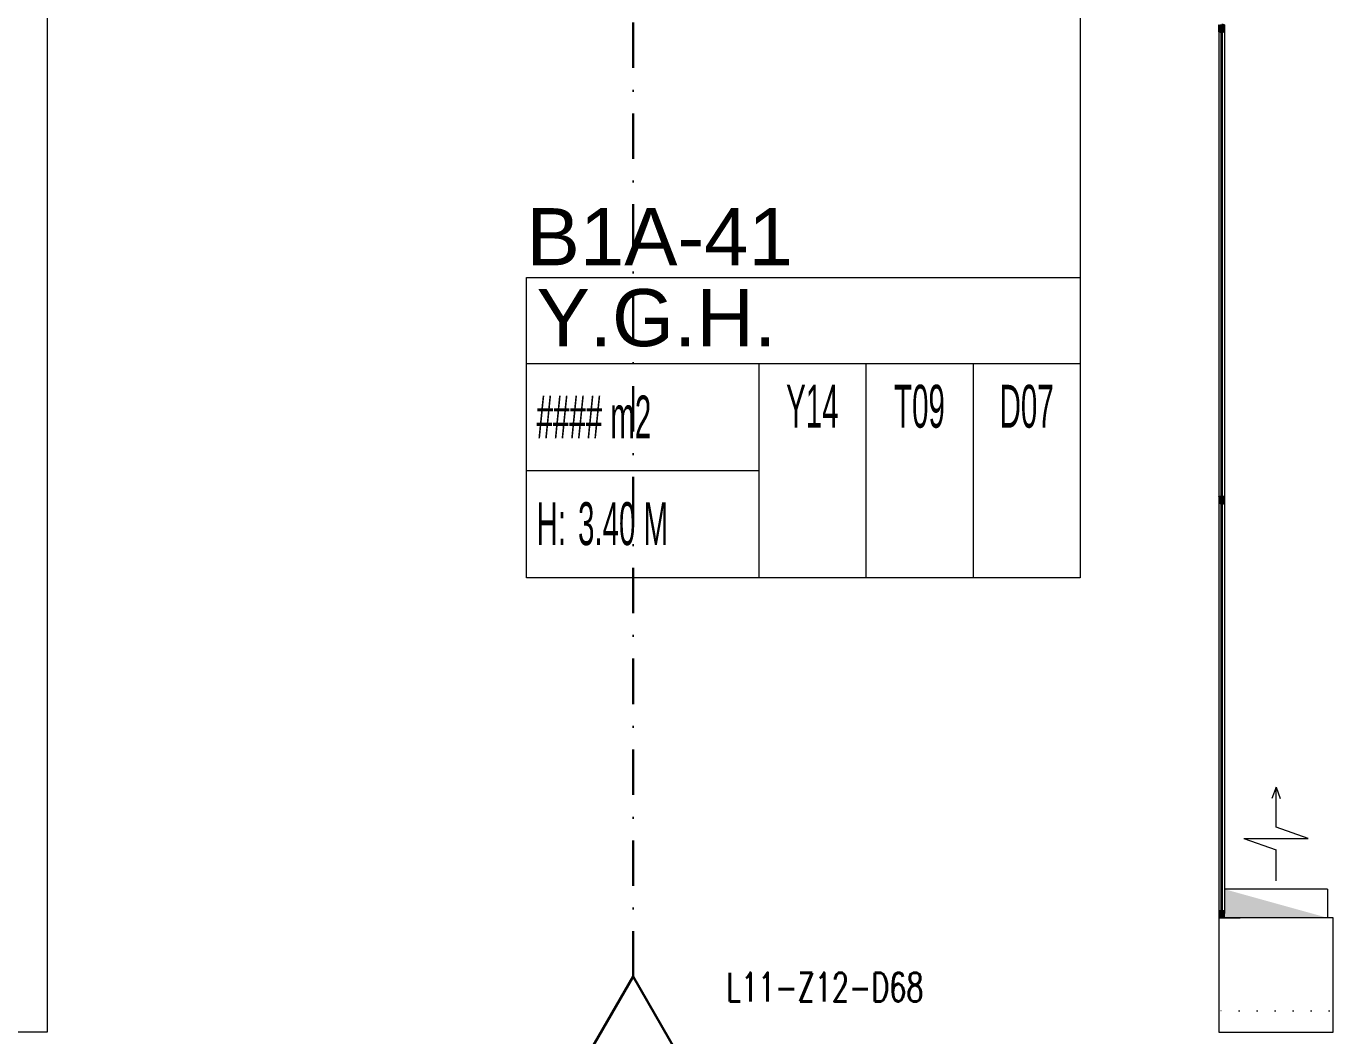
# Model space of a CAD drawing. Header units: metres. Extents: x -19121 to 152404, y -12107 to 29421.
# Drawn here: x 84025 to 84940, y 5682 to 6389 of the extents above; entities that cross this region are included whole.
import ezdxf
from ezdxf.enums import TextEntityAlignment as Align

# ---------------------------------------------------------------- set-up
doc = ezdxf.new("R2010")
doc.units = ezdxf.units.M
doc.header["$LTSCALE"] = 50
doc.header["$MEASUREMENT"] = 0
doc.linetypes.add('DASHDOT', pattern=[25.4, 12.7, -6.35, 0, -6.35])
doc.linetypes.add('DOT2', pattern=[0.125, 0, -0.125])
doc.layers.get('0').update_dxf_attribs({"color": 9, "lineweight": 9})
for name, color, linetype, lineweight in [('0 @ 1', 9, 'Continuous', 9), ('01', 9, 'Continuous', 9), ('06D', 9, 'Continuous', 9), ('10', 9, 'Continuous', 9), ('15', 9, 'Continuous', 9), ('20', 9, 'DOT2', 9), ('21_mahal200', 9, 'Continuous', 9), ('32-ekipman', 9, 'Continuous', 9), ('E-DEDEKTÖR NUMARALARI', 20, 'Continuous', 30), ('E-KABLO', 7, 'Continuous', 30), ('E-KOMBİNE DEDEKTÖR (ISI+OPTİK DUMAN)', 7, 'Continuous', 30)]:
    doc.layers.add(name, color=color, linetype=linetype, lineweight=lineweight)
doc.styles.add('Arial', font='arial.ttf', dxfattribs={"height": 2.5})
doc.styles.add('E-YAZI', font='txttw.shx', dxfattribs={"height": 200})
doc.styles.add('MuuM_TEXT-STANDART', font='ARIALN.TTF')
doc.dimstyles.new('MuuM_DIM200', dxfattribs={"dimscale": 20, "dimtxt": 2, "dimasz": 1, "dimexe": 1, "dimexo": 1, "dimgap": 1, "dimtad": 1, "dimdec": 1, "dimrnd": 0.5, "dimdsep": 46, "dimtxsty": 'MuuM_TEXT-STANDART', "dimblk": 'ARCHTICK', "dimcen": 0, "dimdle": 0.15, "dimclrd": 256, "dimclre": 256, "dimclrt": 256, "dimadec": 0, "dimazin": 0, "dimtfac": 5, "dimtdec": 1, "dimtix": 1, "dimtmove": 2, "dimatfit": 3, "dimldrblk": 'DOT', "dimfxl": 3, "dimfxlon": 1, "dimtolj": 1, "dimlwd": -1, "dimlwe": -1, "dimarcsym": 0})
pattern_1 = [(225, (-604.72494, -2171.82614), (-0.0883883476, 0.0883883476), []), (135, (-604.72494, -2171.82614), (0.0883883476, 0.0883883476), [])]

# ---------------------------------------------------------------- blocks, each defined once
blk = doc.blocks.new('100_KOMBİNE DEDEKTÖR (ISI+OPTİK DUMAN) 085')
at = {"layer": 'E-KOMBİNE DEDEKTÖR (ISI+OPTİK DUMAN)', "color": 4}
blk.add_lwpolyline([(2.55, 0), (0, 4.416), (-2.55, 0)], close=True, dxfattribs=at)
at = {"layer": 'E-KOMBİNE DEDEKTÖR (ISI+OPTİK DUMAN)', "color": 3, "style": 'E-YAZI', "width": 0.8}
blk.add_text('I+O', height=1.1016, dxfattribs=at).set_placement((-0.018, 1.224), align=Align.MIDDLE)
blk = doc.blocks.new('p-kolon_80x80')
blk.add_lwpolyline([(-40, -40), (40, -40), (40, 40), (-40, 40)], close=True)
blk = doc.blocks.new('1.Bod.Ara.Sitatik Elk')
at = {"layer": '01'}
blk.add_lwpolyline([(1694.99, -40), (60, -1150.28), (40, -1163.86), (40, -1188.24), (40, -1370), (40, -1370), (40, -1430), (40, -1430), (40, -1850), (470, -1850), (470, -1890), (40, -1890), (40, -2160), (470, -2160), (470, -2200), (40, -2200), (40, -2200), (40, -2200), (40, -2945), (0, -2945), (0, -1142.67), (1968.94, 194.38)], dxfattribs=at)
blk.add_blockref('p-kolon_80x80', (900, -2905), dxfattribs=at)
blk = doc.blocks.new('_ArchTick')
at = {"color": 0, "linetype": 'ByBlock', "const_width": 0.15}
blk.add_lwpolyline([(-0.5, -0.5), (0.5, 0.5)], dxfattribs=at)
blk = doc.blocks.new('_Dot')
at = {"color": 0, "linetype": 'ByBlock', "lineweight": -2}
blk.add_line((-0.5, 0), (-1, 0), dxfattribs=at)
at = {"color": 0, "linetype": 'ByBlock', "const_width": 0.5}
blk.add_lwpolyline([(-0.25, 0, 1), (0.25, 0, 1)], format="xyb", close=True, dxfattribs=at)
blk = doc.blocks.new('0_roomno2')
blk.add_lwpolyline([(19.375, -10.5), (0, -10.5), (0, 0), (19.375, 0)], close=True)
for points in [[(0, -3), (19.375, -3)], [(8.125, -3), (8.125, -10.5)], [(11.875, -3), (11.875, -10.5)], [(15.625, -3), (15.625, -10.5)], [(0, -6.75), (8.125, -6.75)]]:
    blk.add_lwpolyline(points)
at = {"style": 'MuuM_TEXT-STANDART', "width": 0.6}
blk.add_text('H:', height=1.5, dxfattribs=at).set_placement((0.35, -8.608), align=Align.MIDDLE_LEFT)
at = {"style": 'Arial'}
blk.add_attdef('ODANO', (0, 1.17), '', height=2, dxfattribs=at)
blk.add_attdef('MEKANADI', text='', height=2, dxfattribs=at).set_placement((0.35, -3), align=Align.BOTTOM_LEFT)
at = {"style": 'MuuM_TEXT-STANDART', "width": 0.6}
for tag, p in [('M2', (0.35, -4.875)), ('TEMIZTAVANYUKSEKLIGI', (1.8, -8.608))]:
    blk.add_attdef(tag, text='', height=1.5, dxfattribs=at).set_placement(p, align=Align.MIDDLE_LEFT)
for tag, p in [('YER01', (10, -4.5)), ('TAVAN01', (13.75, -4.5)), ('DUVAR01', (17.5, -4.5)), ('YER02', (10, -6.75)), ('TAVAN02', (13.75, -6.75)), ('DUVAR02', (17.5, -6.75)), ('YER03', (10, -9)), ('TAVAN03', (13.75, -9)), ('DUVAR03', (17.5, -9))]:
    blk.add_attdef(tag, text='', height=1.5, dxfattribs=at).set_placement(p, align=Align.MIDDLE_CENTER)
blk = doc.blocks.new('YD-72-20')
at = {"linetype": 'Continuous'}
for p, q in [((0, 0.7139), (-0.0282, 0.6343)), ((0, 0.7139), (0.0282, 0.6343)), ((0, 0.4335), (0, 0.7139)), ((0.225, 0.3547), (0, 0.4335)), ((-0.225, 0.3547), (0.225, 0.3547)), ((-0.225, 0.3547), (0, 0.276)), ((0, 0.058), (0, 0.276)), ((0.36, 0), (-0.36, 0)), ((0.36, 0), (0.36, -0.2))]:
    blk.add_line(p, q, dxfattribs=at)
blk.add_solid([(0.36, -0.2), (-0.36, 0), (-0.36, -0.2)])
blk = doc.blocks.new('b1a yan.dol')
at = {"xscale": 100, "yscale": 100, "zscale": 100}
blk.add_blockref('YD-72-20', (84900, -13726.42), dxfattribs=at)
blk = doc.blocks.new('p-strahle-alüminyumdoğramaprofili')
at = {"layer": '10'}
h = blk.add_hatch(dxfattribs=at)
h.set_pattern_fill('NET', color=256, angle=315, style=0)
h.set_pattern_definition(pattern_1)
h.paths.add_polyline_path([(-4.62, 2.65), (-4.68, 2.65), (-4.72, 2.75), (-4.72, 2.8), (-4.69, 2.8), (-4.69, 2.92), (-4.98, 2.92), (-4.98, 2.8), (-4.95, 2.8), (-4.99, 2.65), (-5.08, 2.66), (-5.25, 2.28), (-5.14, 2.28), (-5.14, 2.33), (-4.98, 2.52, 0.2599), (-4.9, 2.28), (-4.66, 2.28, 0.382682)])
h.paths.add_polyline_path([(-4.86, 2.52), (-4.67, 2.52, -2.16717)], flags=16)
h = blk.add_hatch(dxfattribs=at)
h.set_pattern_fill('NET', color=256, angle=315, style=0)
h.set_pattern_definition(pattern_1)
h.paths.add_polyline_path([(-4.62, 0.88), (-4.68, 0.88), (-4.72, 0.77), (-4.72, 0.73), (-4.69, 0.73), (-4.69, 0.6), (-4.98, 0.6), (-4.98, 0.73), (-4.95, 0.73), (-4.99, 0.88), (-5.08, 0.87), (-5.25, 1.24), (-5.14, 1.24), (-5.14, 1.2), (-4.98, 1.01, -0.2599), (-4.9, 1.24), (-4.66, 1.24, -0.382682)])
h.paths.add_polyline_path([(-4.86, 1), (-4.67, 1, 2.16717)], flags=16)
h = blk.add_hatch(dxfattribs=at)
h.set_pattern_fill('NET', color=256, angle=315, style=0)
h.set_pattern_definition([(225, (-608.45214, -2173.53612), (-0.0883883476, 0.0883883476), []), (135, (-608.45214, -2173.53612), (0.0883883476, 0.0883883476), [])])
h.paths.add_polyline_path([(-3.45, 2.28), (-3.45, 2.57), (-4.49, 2.57), (-4.49, 2.28)])
h = blk.add_hatch(dxfattribs=at)
h.set_pattern_fill('NET', color=256, angle=315, style=0)
h.set_pattern_definition([(225, (-608.45214, -2180.04526), (-0.0883883476, 0.0883883476), []), (135, (-608.45214, -2180.04526), (0.0883883476, 0.0883883476), [])])
h.paths.add_polyline_path([(-3.45, 0.93), (-3.45, 1.24), (-4.49, 1.24), (-4.49, 0.93)])
h = blk.add_hatch(dxfattribs=at)
h.set_pattern_fill('NET', color=256, angle=315, style=0)
h.set_pattern_definition([(225, (-629.50454, -2177.58922), (-0.0883883476, 0.0883883476), []), (135, (-629.50454, -2177.58922), (0.0883883476, 0.0883883476), [])])
h.paths.add_polyline_path([(0, 0.68), (0, 1.75), (-0.18, 1.75), (-0.18, 0.68)])
for points in [[(-5.08, 2.66), (-5.25, 2.28)], [(-5.09, 0.88), (-5.25, 1.24)], [(-4.98, 2.52), (-5.14, 2.33), (-5.14, 2.28)], [(-4.98, 1.01), (-5.14, 1.2), (-5.14, 1.24)], [(-4.92, 3.6), (-4.92, 3.16), (-4.61, 3.16), (-4.61, 2.87), (-4.52, 2.87), (-4.62, 2.65), (-4.68, 2.65), (-4.72, 2.75), (-4.72, 2.8), (-4.69, 2.8), (-4.69, 3.05), (-4.98, 3.05), (-4.98, 2.8), (-4.95, 2.8), (-4.99, 2.65), (-5.08, 2.66), (-5.07, 3.76), (-0.11, 3.76)], [(-4.69, 2.92), (-4.98, 2.92)], [(-4.71, 0.6), (-4.98, 0.6)], [(-2.83, 0.2), (-2.67, 0.2), (-2.67, -0.04), (-4.87, -0.04), (-4.87, 0.19), (-4.57, 0.19), (-4.57, 0.73), (-2.67, 0.73)], [(-4.52, 2.87), (-4.49, 2.87), (-4.49, 2.26)], [(-4.49, 0.93), (-4.49, 0.93), (-4.49, 1.26)], [(-3.45, 2.26), (-3.45, 2.57)], [(-3.45, 1.26), (-3.45, 0.93)], [(-2.08, 0.93), (-2.08, 2.57)], [(-0.18, 0.68), (0, 0.68), (0, 1.75)], [(-0.18, 1.75), (0, 1.75)]]:
    blk.add_lwpolyline(points, dxfattribs=at)
for points in [[(-0.18, 2.74), (-0.18, 2.21), (0, 2.21), (0, 2.08), (-0.18, 2.08), (-0.18, 0.43), (0, 0.43), (0, 0), (-0.12, 0), (-0.12, -0.24), (-5.09, -0.24), (-5.09, 0.88), (-4.98, 0.88), (-4.94, 0.7), (-4.99, 0.7), (-4.99, 0.33), (-4.71, 0.33), (-4.71, 0.88), (-4.56, 0.88), (-4.52, 0.93), (-1.28, 0.93), (-1.2, 1.22), (-0.9, 1.22), (-0.9, 0.62), (-0.58, 0.62), (-0.58, 2.74)], [(-2.03, 0.78), (-1.35, 0.78), (-1.35, 0.08), (-1.28, 0.04), (-1.28, -0.04), (-2.09, -0.04), (-2.09, 0.1), (-2.03, 0.15)]]:
    blk.add_lwpolyline(points, close=True, dxfattribs=at)
for points in [[(-0.57, 3.26), (-0.57, 3.62), (-4.89, 3.62), (-4.89, 3.65, 0.561743), (-4.97, 3.66, 0.595966), (-4.92, 3.6, -2.204878)], [(-4.67, 2.52), (-4.86, 2.52, 1)], [(-4.67, 1), (-4.86, 1, -1)], [(-4.61, 2.87), (-4.49, 3.45, -0.833203), (-4.18, 3.44, -0.447088)], [(-4.49, 2.57), (-1.23, 2.57, -0.414214), (-0.9, 2.25), (-0.9, 1.22)], [(-4.18, 3.44), (-4.18, 2.99, 0.414214), (-4.07, 2.89), (-0.82, 2.89), (-0.82, 3.62)], [(-2.67, 0.73), (-2.67, 0.32), (-2.83, 0.32, 1), (-2.83, 0.2, -1)], [(-0.11, 3.76), (-0.11, 3.62), (-0.45, 3.62), (-0.45, 3.14, -1), (-0.66, 3.14)], [(-0.66, 3.14, -0.305404), (-0.57, 3.26, -5.773092)]]:
    blk.add_lwpolyline(points, format="xyb", dxfattribs=at)
for centre, radius, start, end in [((-4.73, 2.47), 0.253, 168.66756, 234.12581), ((-4.73, 1.06), 0.253, 125.87419, 191.33244), ((-4.77, 2.44), 0.125, 139.54015, 40.45985), ((-4.77, 1.08), 0.125, 319.54015, 220.45985), ((-4.84, 2.48), 0.273, 305.97376, 36.42893), ((-4.84, 1.04), 0.273, 323.57107, 54.02624)]:
    blk.add_arc(centre, radius, start, end, dxfattribs=at)
blk = doc.blocks.new('1.Bod.Ara.Mimari Elk')
blk.add_line((860, -2865), (875, -2865))
at = {"layer": '06D'}
for points in [[(860, -2244.96), (860, -2862.01)], [(864, -2244.96), (864, -2862)]]:
    blk.add_lwpolyline(points, dxfattribs=at)
at = {"layer": '15'}
for points in [[(861.5, -2241.97), (861.5, -2865)], [(862.5, -2865), (862.5, -2241.97)]]:
    blk.add_lwpolyline(points, dxfattribs=at)
at = {"layer": '20', "ltscale": 2}
blk.add_line((1920, -2930), (860, -2930), dxfattribs=at)
at = {"layer": '0 @ 1', "linetype": 'Continuous', "rotation": 90}
blk.add_blockref('p-strahle-alüminyumdoğramaprofili', (863.76, -2239.89), dxfattribs=at)
at = {"layer": '0 @ 1', "linetype": 'Continuous', "extrusion": (0, 0, -1), "zscale": -1, "rotation": 270}
blk.add_blockref('p-strahle-alüminyumdoğramaprofili', (-863.76, -2575.21), dxfattribs=at)
at = {"layer": '0 @ 1', "linetype": 'Continuous', "xscale": -1, "rotation": 90}
blk.add_blockref('p-strahle-alüminyumdoğramaprofili', (863.76, -2865.11), dxfattribs=at)
at = {"layer": '21_mahal200'}
ref = blk.add_blockref('0_roomno2', (375.48, -2416.99), dxfattribs=dict(at, xscale=20, yscale=20, zscale=20))
ref.add_attrib('ODANO', 'B1A-41', (375.48, -2408.35), dxfattribs={"layer": '0', "height": 40, "style": 'Arial'})
ref.add_attrib('MEKANADI', 'Y.G.H.', dxfattribs={"layer": '0', "height": 40, "style": 'Arial'}).set_placement((382.48, -2476.99), align=Align.BOTTOM_LEFT)
ref.add_attrib('M2', '#### m2', dxfattribs={"layer": '0', "height": 30, "style": 'MuuM_TEXT-STANDART', "width": 0.6}).set_placement((382.48, -2514.49), align=Align.MIDDLE_LEFT)
ref.add_attrib('TEMIZTAVANYUKSEKLIGI', '3.40 M', dxfattribs={"layer": '0', "height": 30, "style": 'MuuM_TEXT-STANDART', "width": 0.6}).set_placement((411.48, -2589.15), align=Align.MIDDLE_LEFT)
ref.add_attrib('YER01', 'Y14', dxfattribs={"layer": '0', "height": 30, "style": 'MuuM_TEXT-STANDART', "width": 0.6}).set_placement((575.48, -2506.99), align=Align.MIDDLE_CENTER)
ref.add_attrib('TAVAN01', 'T09', dxfattribs={"layer": '0', "height": 30, "style": 'MuuM_TEXT-STANDART', "width": 0.6}).set_placement((650.48, -2506.99), align=Align.MIDDLE_CENTER)
ref.add_attrib('DUVAR01', 'D07', dxfattribs={"layer": '0', "height": 30, "style": 'MuuM_TEXT-STANDART', "width": 0.6}).set_placement((725.48, -2506.99), align=Align.MIDDLE_CENTER)
at = {"layer": '32-ekipman', "xscale": 100, "yscale": 100, "zscale": 100}
blk.add_blockref('YD-72-20', (900, -2845), dxfattribs=at)
at = {"layer": '32-ekipman'}
blk.add_blockref('b1a yan.dol', (-84000, 10881.42), dxfattribs=at)
at = {"layer": '21_mahal200'}
blk.add_leader([(762.98, -2144.06), (762.98, -2416.99)], dimstyle='MuuM_DIM200', override={"dimasz": 1, "dimfxl": 10}, dxfattribs=at)

msp = doc.modelspace()

# ---------------------------------------------------------------- linework, layer by layer
at = {"layer": 'E-KABLO', "color": 6, "linetype": 'DASHDOT', "ltscale": 0.05}
msp.add_line((84450, 5723.82), (84450, 6400), dxfattribs=at)

# ---------------------------------------------------------------- block references
for name in ['1.Bod.Ara.Mimari Elk', '1.Bod.Ara.Sitatik Elk']:
    msp.add_blockref(name, (84000, 8630))
at = {"layer": 'E-KOMBİNE DEDEKTÖR (ISI+OPTİK DUMAN)', "xscale": 20, "yscale": 20, "zscale": 20}
msp.add_blockref('100_KOMBİNE DEDEKTÖR (ISI+OPTİK DUMAN) 085', (84450, 5635.5), dxfattribs=at)

# ---------------------------------------------------------------- texts
at = {"layer": 'E-DEDEKTÖR NUMARALARI', "style": 'E-YAZI', "width": 0.7}
msp.add_text('L11-Z12-D68', height=20, dxfattribs=at).set_placement((84515.3, 5706.5))

doc.saveas('drawing.dxf')
